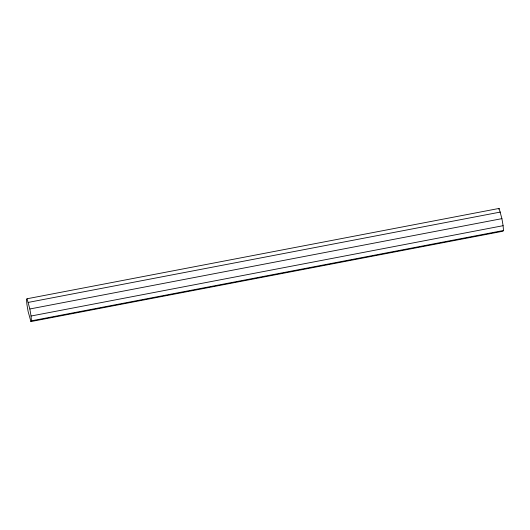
<?xml version="1.0" encoding="UTF-8"?>
<svg xmlns="http://www.w3.org/2000/svg" width="530" height="530" viewBox="0 0 530 530"><rect width="100%" height="100%" fill="white"/><g stroke="black" fill="none" stroke-linecap="round" stroke-linejoin="round"><path stroke-width="0.79" d="M27.043 298.768L26.5 299.503L26.898 304.306L28.09 311.349L30.899 321.564L502.957 231.232L503.5 230.497L503.102 225.694L501.91 218.651L499.101 208.436L27.043 298.768L29.852 308.983L31.045 316.026L31.442 320.829L30.899 321.564M498.558 209.171L499.101 208.436M28.328 302.392L500.38 212.06M29.852 308.983L501.91 218.651M31.045 316.026L503.102 225.694M31.442 320.829L503.5 230.497"/></g></svg>
